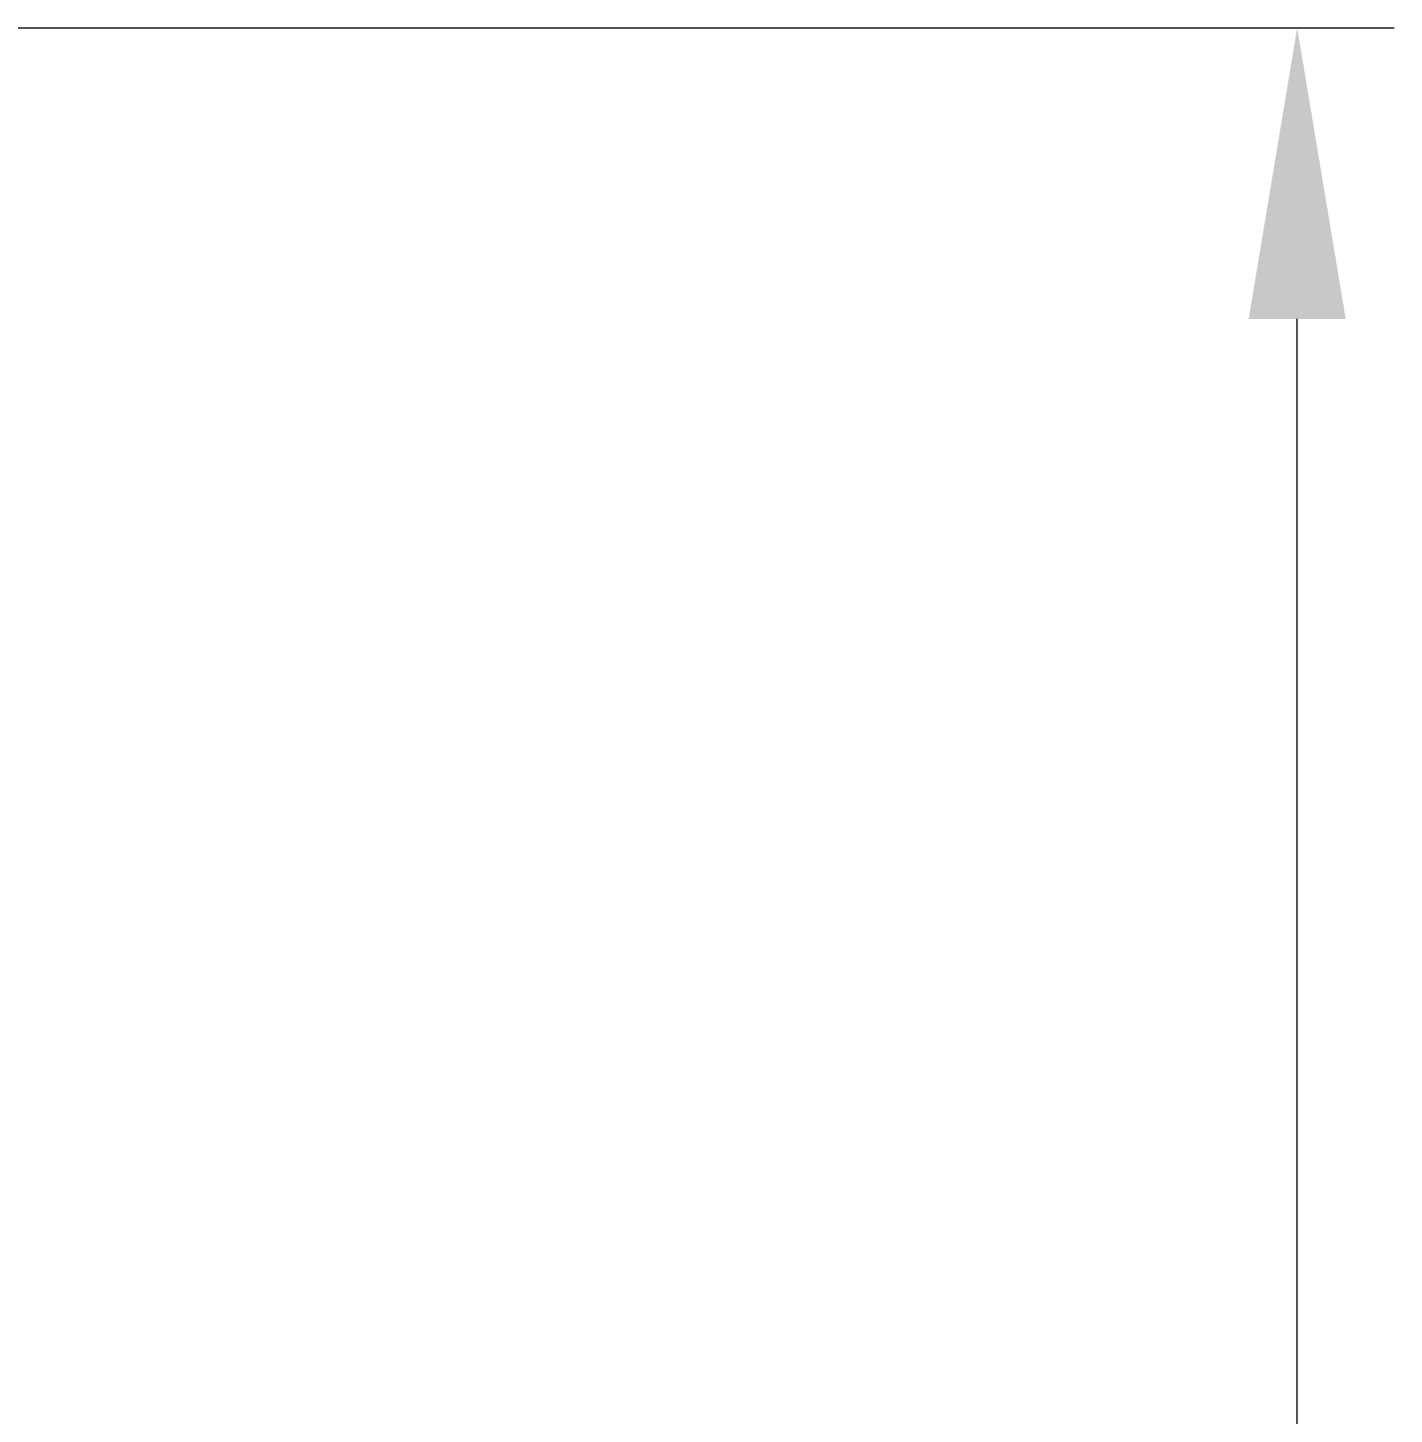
# Model space of a CAD drawing. Header units: millimetres. Extents: x 0 to 2524, y 0 to 1785.
# Drawn here: x 1475.7 to 1535.5, y 1354.3 to 1415 of the extents above; entities that cross this region are included whole.
import ezdxf

# ---------------------------------------------------------------- set-up
doc = ezdxf.new("R2010")
doc.units = ezdxf.units.MM
doc.header["$LTSCALE"] = 0.1
doc.layers.get('Defpoints').update_dxf_attribs({"lineweight": 9})
doc.layers.add('标注', color=251, linetype='Continuous', lineweight=9)
doc.styles.get("Standard").update_dxf_attribs({"font": 'arial.ttf'})
doc.dimstyles.new('STANDARD 8.5', dxfattribs={"dimscale": 8.5, "dimtxt": 2.5, "dimasz": 1.5, "dimexe": 0.5, "dimexo": 0.5, "dimgap": 0.5, "dimtad": 1, "dimtoh": 1, "dimdec": 1, "dimzin": 12, "dimdsep": 46, "dimtxsty": 'Standard', "dimcen": 0, "dimclrd": 256, "dimclre": 256, "dimclrt": 256, "dimadec": 0, "dimazin": 0, "dimtp": 0.01, "dimtm": 0.01, "dimtfac": 1, "dimtdec": 1, "dimtofl": 0, "dimtmove": 0, "dimatfit": 3, "dimfxl": 1, "dimtolj": 1, "dimtzin": 4, "dimlwd": -1, "dimlwe": -1, "dimarcsym": 0})

# ---------------------------------------------------------------- blocks, each defined once
blk = doc.blocks.new('*D15')
at = {"layer": 'Defpoints', "color": 0, "transparency": 16777216}
for p in [(1469.84, 1414.968), (1531.24, 1414.968), (1469.84, 1206.968)]:
    blk.add_point(p, dxfattribs=at)
at = {"layer": '标注', "transparency": 16777216}
for p, q in [((1474.09, 1414.968), (1535.49, 1414.968)), ((1531.24, 1219.718), (1531.24, 1402.218)), ((1474.09, 1206.968), (1535.49, 1206.968))]:
    blk.add_line(p, q, dxfattribs=at)
for points in [[(1529.115, 1402.218), (1533.365, 1402.218), (1531.24, 1414.968)], [(1529.115, 1219.718), (1533.365, 1219.718), (1531.24, 1206.968)]]:
    blk.add_solid(points, dxfattribs=at)
at = {"layer": '标注', "transparency": 16777216, "insert": (1516.14, 1310.968), "char_height": 21.25, "attachment_point": 5, "rotation": 90}
blk.add_mtext('\\A1;208', dxfattribs=at)

msp = doc.modelspace()

# ---------------------------------------------------------------- dimensions: what is measured, and where the dimension line sits
at = {"layer": '标注'}
dim = msp.add_linear_dim(base=(1531.24, 1414.968), p1=(1469.84, 1206.968), p2=(1469.84, 1414.968), angle=90, dimstyle='STANDARD 8.5', dxfattribs=at)
dim.commit()
dim.dimension.update_dxf_attribs({"geometry": '*D15', "text_midpoint": (1516.14, 1310.968)})

doc.saveas('drawing.dxf')
